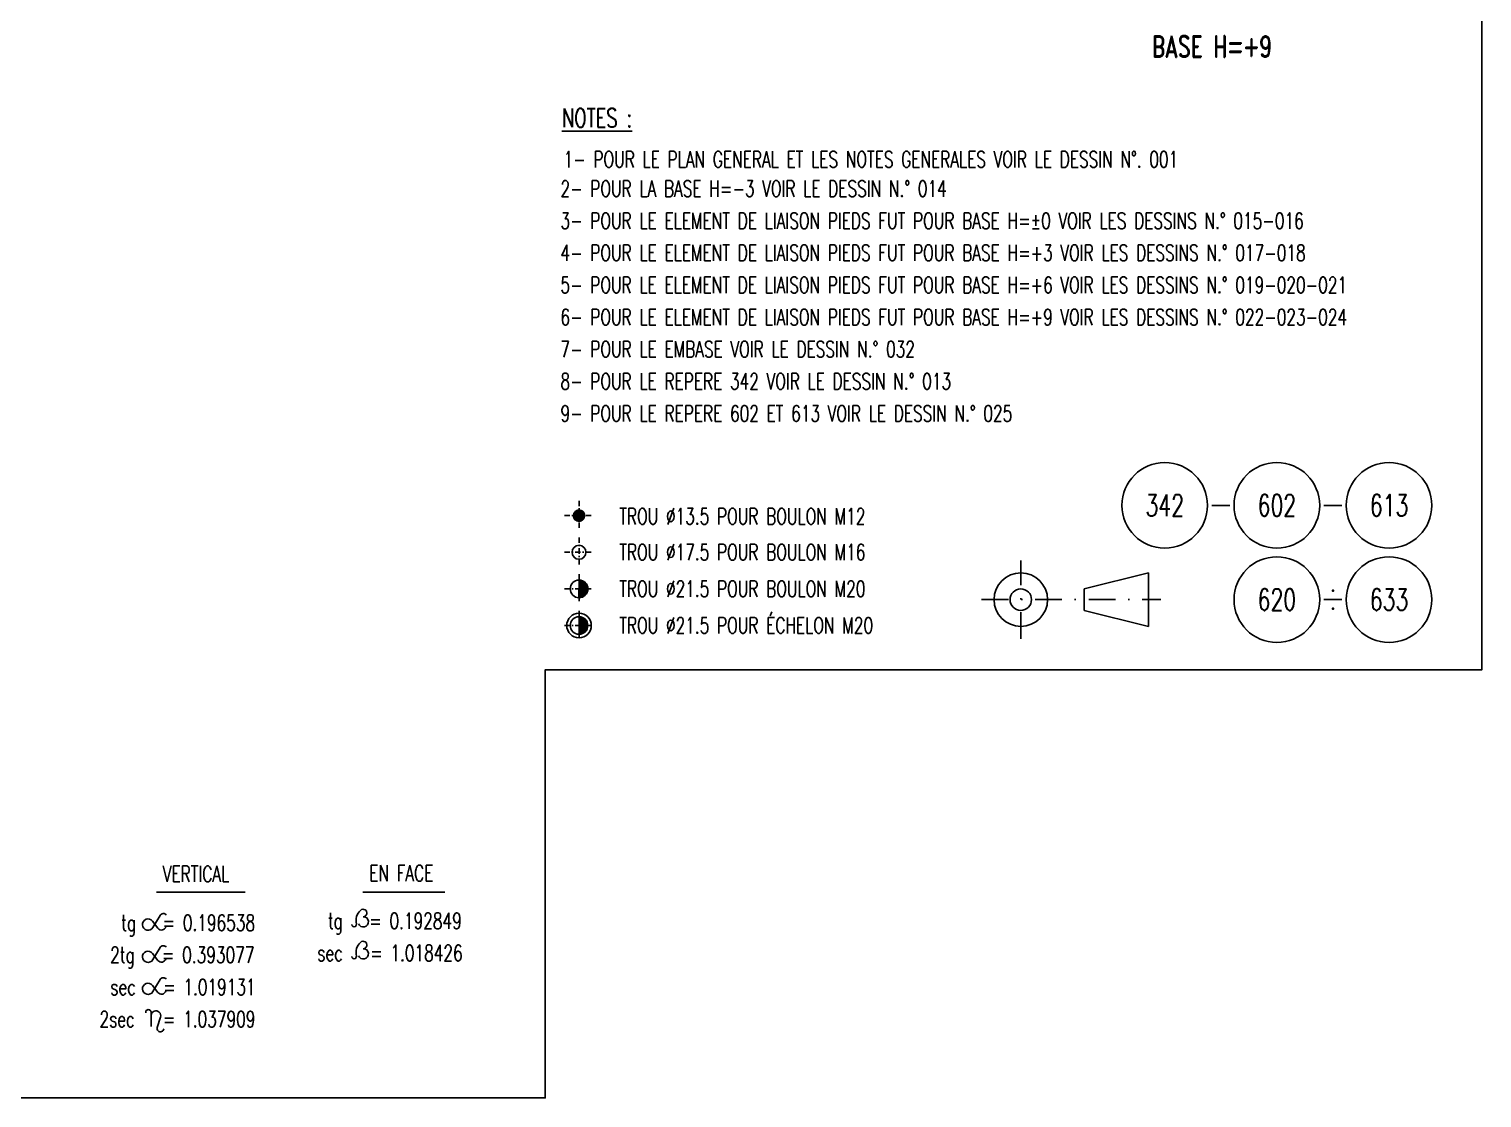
# Model space of a CAD drawing. Extents: x 610737 to 626957, y -3756 to 7724.
# Drawn here: x 621528 to 626957, y -3756 to 239 of the extents above; entities that cross this region are included whole.
import ezdxf
from ezdxf.enums import TextEntityAlignment as Align

# ---------------------------------------------------------------- set-up
doc = ezdxf.new("R2010")
doc.units = 0
doc.header["$LTSCALE"] = 200
doc.header["$MEASUREMENT"] = 0
doc.linetypes.add('DASHDOT', pattern=[1, 0.5, -0.25, 0, -0.25])
doc.layers.get('0').update_dxf_attribs({"linetype": 'CONTINUOUS'})
for name, color, linetype in [('BOLLINI_1', 7, 'CONTINUOUS'), ('LINEA-MEDIA', 7, 'CONTINUOUS'), ('LM', 7, 'CONTINUOUS'), ('LS', 7, 'CONTINUOUS'), ('MZ', 6, 'DASHDOT'), ('NOTATION', 2, 'CONTINUOUS')]:
    doc.layers.add(name, color=color, linetype=linetype)
doc.styles.add('RD', font='ROMAND8.SHX', dxfattribs={"width": 0.7})
doc.styles.add('RQL', font='ROMANS8.SHX', dxfattribs={"width": 0.7})
doc.styles.add('RS', font='ROMANS8.shx', dxfattribs={"width": 0.7})

# ---------------------------------------------------------------- blocks, each defined once
blk = doc.blocks.new('xxx')
blk.add_circle((0, 0), 8)
at = {"color": 3, "style": 'RQL', "width": 0.7}
blk.add_attdef('POS', text='', height=4, dxfattribs=at).set_placement((0, 0), align=Align.MIDDLE)
at = {"color": 3, "style": 'RQL', "width": 0.7, "flags": 1}
blk.add_attdef('POS1', (-0.39, -5.42), '', height=2, dxfattribs=at)
at = {"style": 'RQL', "width": 0.7, "flags": 1}
blk.add_attdef('TIPO', (-0.39, -8.66), '', height=2, dxfattribs=at)
blk = doc.blocks.new('12')
at = {"color": 0}
for p, q in [((-1, 0.06), (-0.06, 1)), ((-1, 0.01), (-0.01, 1)), ((-1, -0.03), (0.03, 1)), ((-1, -0.07), (0.07, 1)), ((0.09, -1), (-1, 0.09)), ((0.05, -1), (-1, 0.05)), ((0, -1), (-1, 0)), ((-0.99, 0.16), (-0.16, 0.99)), ((-0.99, 0.11), (-0.11, 0.99)), ((-0.99, -0.11), (0.11, 0.99)), ((-0.99, -0.15), (0.15, 0.99)), ((0.17, -0.99), (-0.99, 0.17)), ((0.13, -0.99), (-0.99, 0.13)), ((-0.98, 0.22), (-0.22, 0.98)), ((-0.98, -0.19), (0.19, 0.98)), ((0.21, -0.98), (-0.98, 0.21)), ((-0.97, -0.23), (0.23, 0.97)), ((0.24, -0.97), (-0.97, 0.24)), ((-0.96, 0.28), (-0.28, 0.96)), ((-0.96, -0.27), (0.27, 0.96)), ((0.28, -0.96), (-0.96, 0.28)), ((-0.95, -0.3), (0.3, 0.95)), ((0.31, -0.95), (-0.95, 0.31)), ((-0.94, 0.34), (-0.34, 0.94)), ((-0.94, -0.33), (0.33, 0.94)), ((0.35, -0.94), (-0.94, 0.35)), ((-0.93, -0.37), (0.37, 0.93)), ((0.38, -0.93), (-0.93, 0.38)), ((-0.92, -0.4), (0.4, 0.92)), ((-0.91, 0.42), (-0.42, 0.91)), ((0.41, -0.91), (-0.91, 0.41)), ((-0.9, -0.43), (0.43, 0.9)), ((0.44, -0.9), (-0.9, 0.44)), ((-0.89, -0.46), (0.46, 0.89)), ((0.47, -0.88), (-0.88, 0.47)), ((-0.87, -0.49), (0.49, 0.87)), ((0.5, -0.87), (-0.87, 0.5)), ((-0.86, 0.52), (-0.52, 0.86)), ((-0.86, -0.52), (0.52, 0.86)), ((0.53, -0.85), (-0.85, 0.53)), ((-0.84, -0.54), (0.54, 0.84)), ((0.55, -0.83), (-0.83, 0.55)), ((-0.82, -0.57), (0.57, 0.82)), ((0.58, -0.81), (-0.81, 0.58)), ((-0.8, -0.6), (0.6, 0.8)), ((0.61, -0.79), (-0.79, 0.61)), ((-0.78, -0.62), (0.62, 0.78)), ((0.63, -0.78), (-0.78, 0.63)), ((-0.76, -0.65), (0.65, 0.76)), ((0.66, -0.75), (-0.75, 0.66)), ((-0.74, -0.67), (0.67, 0.74)), ((0.68, -0.73), (-0.73, 0.68)), ((-0.72, -0.69), (0.69, 0.72)), ((0.7, -0.71), (-0.71, 0.7)), ((-0.7, -0.72), (0.72, 0.7)), ((0.73, -0.69), (-0.69, 0.73)), ((0.75, -0.67), (-0.67, 0.75)), ((-0.67, -0.74), (0.74, 0.67)), ((-0.65, -0.76), (0.76, 0.65)), ((0.77, -0.64), (-0.64, 0.77)), ((-0.63, -0.78), (0.78, 0.63)), ((0.79, -0.62), (-0.62, 0.79)), ((-0.6, -0.8), (0.8, 0.6)), ((0.81, -0.59), (-0.59, 0.81)), ((-0.57, -0.82), (0.82, 0.57)), ((0.83, -0.56), (-0.56, 0.83)), ((-0.55, -0.84), (0.84, 0.55)), ((0.84, -0.54), (-0.54, 0.84)), ((-0.52, -0.85), (0.85, 0.52)), ((0.86, -0.51), (-0.51, 0.86)), ((-0.49, -0.87), (0.87, 0.49)), ((0.88, -0.48), (-0.48, 0.88)), ((-0.46, -0.89), (0.89, 0.46)), ((0.89, -0.45), (-0.45, 0.89)), ((-0.43, -0.9), (0.9, 0.43)), ((0.91, -0.42), (-0.42, 0.91)), ((-0.4, -0.92), (0.92, 0.4)), ((0.92, -0.39), (-0.39, 0.92)), ((-0.37, -0.93), (0.93, 0.37)), ((0.93, -0.36), (-0.36, 0.93)), ((-0.34, -0.94), (0.94, 0.34)), ((0.95, -0.33), (-0.33, 0.95)), ((-0.3, -0.95), (0.95, 0.3)), ((0.96, -0.29), (-0.29, 0.96)), ((-0.27, -0.96), (0.96, 0.27)), ((0.97, -0.26), (-0.26, 0.97)), ((-0.23, -0.97), (0.97, 0.23)), ((0.98, -0.22), (-0.22, 0.98)), ((-0.2, -0.98), (0.98, 0.2)), ((0.98, -0.18), (-0.18, 0.98)), ((-0.16, -0.99), (0.99, 0.16)), ((0.99, -0.14), (-0.14, 0.99)), ((-0.12, -0.99), (0.99, 0.12)), ((0.99, -0.1), (-0.1, 0.99)), ((-0.08, -1), (1, 0.08)), ((1, -0.06), (-0.06, 1)), ((-0.04, -1), (1, 0.04)), ((1, -0.02), (-0.02, 1)), ((1, 0.02), (0.02, 1)), ((1, 0.07), (0.07, 1)), ((0.99, 0.12), (0.12, 0.99)), ((0.98, 0.17), (0.17, 0.98)), ((0.97, 0.23), (0.23, 0.97)), ((0.96, 0.29), (0.29, 0.96)), ((0.93, 0.36), (0.36, 0.93)), ((0.9, 0.44), (0.44, 0.9)), ((0.84, 0.55), (0.55, 0.84)), ((-0.04, -1), (-1, -0.04)), ((-0.09, -1), (-1, -0.09)), ((-0.14, -0.99), (-0.99, -0.14)), ((-0.2, -0.98), (-0.98, -0.2)), ((-0.25, -0.97), (-0.97, -0.25)), ((-0.32, -0.95), (-0.95, -0.32)), ((-0.39, -0.92), (-0.92, -0.39)), ((-0.48, -0.88), (-0.88, -0.48)), ((-0.6, -0.8), (-0.8, -0.6)), ((0.01, -1), (1, -0.01)), ((0.05, -1), (1, -0.05)), ((0.1, -0.99), (0.99, -0.1)), ((0.15, -0.99), (0.99, -0.15)), ((0.21, -0.98), (0.98, -0.21)), ((0.27, -0.96), (0.96, -0.27)), ((0.33, -0.94), (0.94, -0.33)), ((0.41, -0.91), (0.91, -0.41)), ((0.5, -0.87), (0.87, -0.5)), ((0.66, -0.75), (0.75, -0.66))]:
    blk.add_line(p, q, dxfattribs=at)
blk.add_circle((0, 0), 1)
blk = doc.blocks.new('16')
blk.add_circle((0, 0), 1)
blk = doc.blocks.new('20')
at = {"color": 0}
for p, q in [((0, 0.98), (0.02, 1)), ((0, 0.94), (0.06, 1)), ((1, -0.01), (0, 0.99)), ((0, 0.89), (0.1, 0.99)), ((0, 0.85), (0.14, 0.99)), ((0, 0.8), (0.18, 0.98)), ((0, 0.76), (0.22, 0.98)), ((0, 0.71), (0.25, 0.97)), ((0, 0.67), (0.29, 0.96)), ((1, -0.05), (0, 0.95)), ((0, 0.62), (0.32, 0.95)), ((0, 0.58), (0.36, 0.93)), ((0, 0.53), (0.39, 0.92)), ((0, 0.49), (0.42, 0.91)), ((1, -0.09), (0, 0.9)), ((0, 0.44), (0.45, 0.89)), ((0, 0.4), (0.48, 0.88)), ((0.99, -0.13), (0, 0.86)), ((0, 0.35), (0.51, 0.86)), ((0, 0.31), (0.54, 0.84)), ((0, 0.26), (0.56, 0.83)), ((0.99, -0.17), (0, 0.81)), ((0, 0.22), (0.59, 0.81)), ((0, 0.17), (0.61, 0.79)), ((0.98, -0.21), (0, 0.77)), ((0, 0.13), (0.64, 0.77)), ((0, 0.08), (0.66, 0.75)), ((0, 0.04), (0.69, 0.73)), ((0.97, -0.25), (0, 0.72)), ((0, -0.01), (0.71, 0.7)), ((0.96, -0.28), (0, 0.68)), ((0, -0.05), (0.73, 0.68)), ((0, -0.1), (0.75, 0.66)), ((0.95, -0.32), (0, 0.63)), ((0, -0.14), (0.77, 0.63)), ((0, -0.19), (0.79, 0.61)), ((0.94, -0.35), (0, 0.59)), ((0, -0.23), (0.81, 0.58)), ((0, -0.28), (0.83, 0.56)), ((0.92, -0.38), (0, 0.54)), ((0, -0.32), (0.85, 0.53)), ((0.91, -0.41), (0, 0.5)), ((0, -0.36), (0.87, 0.5)), ((0, -0.41), (0.88, 0.47)), ((0.9, -0.44), (0, 0.45)), ((0, -0.45), (0.9, 0.44)), ((0.88, -0.47), (0, 0.41)), ((0, -0.5), (0.91, 0.41)), ((0, -0.54), (0.92, 0.38)), ((0.87, -0.5), (0, 0.36)), ((0, -0.59), (0.94, 0.35)), ((0.85, -0.53), (0, 0.32)), ((0, -0.63), (0.95, 0.31)), ((0, -0.68), (0.96, 0.28)), ((0.83, -0.56), (0, 0.27)), ((0, -0.72), (0.97, 0.25)), ((0.81, -0.58), (0, 0.23)), ((0, -0.77), (0.98, 0.21)), ((0.79, -0.61), (0, 0.18)), ((0, -0.81), (0.99, 0.17)), ((0.77, -0.63), (0, 0.14)), ((0, -0.86), (0.99, 0.13)), ((0.75, -0.66), (0, 0.09)), ((0, -0.9), (1, 0.09)), ((0.73, -0.68), (0, 0.05)), ((0, -0.95), (1, 0.05)), ((0.71, -0.7), (0, 0.01)), ((0, -0.99), (1, 0.01)), ((1, 0.04), (0.04, 1)), ((1, 0.09), (0.09, 1)), ((0.99, 0.14), (0.14, 0.99)), ((0.98, 0.19), (0.19, 0.98)), ((0.97, 0.25), (0.25, 0.97)), ((0.95, 0.31), (0.31, 0.95)), ((0.92, 0.38), (0.38, 0.92)), ((0.88, 0.47), (0.47, 0.88)), ((0.81, 0.59), (0.59, 0.81)), ((0.69, -0.73), (0, -0.04)), ((0.66, -0.75), (0, -0.08)), ((0.64, -0.77), (0, -0.13)), ((0.61, -0.79), (0, -0.17)), ((0.59, -0.81), (0, -0.22)), ((0.56, -0.83), (0, -0.26)), ((0.54, -0.84), (0, -0.31)), ((0.51, -0.86), (0, -0.35)), ((0.48, -0.88), (0, -0.4)), ((0.45, -0.89), (0, -0.44)), ((0.42, -0.91), (0, -0.49)), ((0.39, -0.92), (0, -0.53)), ((0.36, -0.93), (0, -0.58)), ((0.32, -0.95), (0, -0.62)), ((0.29, -0.96), (0, -0.67)), ((0.25, -0.97), (0, -0.71)), ((0.22, -0.98), (0, -0.76)), ((0.18, -0.98), (0, -0.8)), ((0.14, -0.99), (0, -0.85)), ((0.1, -0.99), (0, -0.89)), ((0.04, -1), (1, -0.04)), ((0.09, -1), (1, -0.09)), ((0.14, -0.99), (0.99, -0.14)), ((0.19, -0.98), (0.98, -0.19)), ((0.25, -0.97), (0.97, -0.25)), ((0.31, -0.95), (0.95, -0.31)), ((0.38, -0.92), (0.92, -0.38)), ((0.47, -0.88), (0.88, -0.47)), ((0.59, -0.81), (0.81, -0.59))]:
    blk.add_line(p, q, dxfattribs=at)
blk.add_line((0, 1), (0, -1))
blk.add_circle((0, 0), 1)

msp = doc.modelspace()

# ---------------------------------------------------------------- linework, layer by layer
at = {"color": 0}
for p, q in [((625470.685, -1853.475), (625711.122, -1793.475)), ((625711.122, -1793.475), (625711.122, -1993.475)), ((625470.685, -1853.475), (625470.685, -1933.475)), ((625711.122, -1993.475), (625470.685, -1933.475))]:
    msp.add_line(p, q, dxfattribs=at)
for radius in [100, 40]:
    msp.add_circle((625233.413, -1893.475), radius, dxfattribs=at)
at = {"layer": 'LINEA-MEDIA'}
for p, q in [((622003.397, -2986.508), (622334.917, -2986.508)), ((622774.775, -2986.508), (623081.737, -2986.508)), ((621990.386, -3118.528), (622017.05, -3073.499)), ((621989.066, -3095.122), (622008.92, -3121.384)), ((621990.386, -3238.701), (622017.05, -3193.672)), ((621989.066, -3215.294), (622008.92, -3241.557)), ((621989.066, -3334.966), (622008.92, -3361.228)), ((621990.386, -3358.372), (622017.05, -3313.343)), ((621983.515, -3436.369), (621983.515, -3488.859)), ((622018.712, -3453.638), (622006.647, -3492.387))]:
    msp.add_line(p, q, dxfattribs=at)
for centre, radius, start, end in [((621972.283, -3107.809), 21.038, 37.08899, 329.368163), ((622029.221, -3080.706), 14.145, 36.935571, 149.368163), ((622801.399, -3093.202), 51.996, 132.141042, 193.778634), ((622776.316, -3097.582), 19.358, 200.722607, 90), ((622776.316, -3064.397), 13.827, 270, 135.157666), ((622022.417, -3111.181), 16.92, 217.08899, 345.851113), ((622742.12, -3107.172), 8.921, 179.906205, 10.244605), ((622029.221, -3200.879), 14.145, 36.935571, 149.368163), ((622801.399, -3212.79), 51.996, 132.141042, 193.778634), ((622776.316, -3217.17), 19.358, 200.722607, 90), ((622776.316, -3183.985), 13.827, 270, 135.157666), ((621972.283, -3227.981), 21.038, 37.08899, 329.368163), ((622022.417, -3231.353), 16.92, 217.08899, 345.851113), ((622742.12, -3226.76), 8.921, 179.906205, 10.244605), ((622029.221, -3320.55), 14.145, 36.935571, 149.368163), ((621972.283, -3347.653), 21.038, 37.08899, 329.368163), ((622022.417, -3351.025), 16.92, 217.08899, 345.851113), ((621973.441, -3435.629), 10.074, 355.786368, 189.399767), ((622001.427, -3448.256), 18.103, 342.70498, 171.681716), ((622018.407, -3496.049), 12.317, 162.70498, 355.007087)]:
    msp.add_arc(centre, radius, start, end, dxfattribs=at)
at = {"layer": 'LS', "color": 0}
for p, q in [((626014.34, -1541.083), (625947.005, -1541.083)), ((626433.466, -1541.083), (626366.131, -1541.083)), ((626433.466, -1893.475), (626366.131, -1893.475))]:
    msp.add_line(p, q, dxfattribs=at)
at = {"layer": 'LS', "color": 8}
msp.add_lwpolyline([(610736.515, 7724.403), (610736.515, -3755.597), (623456.515, -3755.597), (623456.515, -2155.597), (626956.515, -2155.597), (626956.515, 7724.403), (610736.515, 7724.403)], close=True, dxfattribs=at)
at = {"layer": 'LS', "color": 0, "const_width": 4.5}
for points in [[(626397.049, -1859.808, 1), (626402.549, -1859.808, 1)], [(626397.049, -1927.143, 1), (626402.549, -1927.143, 1)]]:
    msp.add_lwpolyline(points, format="xyb", close=True, dxfattribs=at)
at = {"layer": 'LS', "color": 0}
msp.add_circle((623582.674, -1990.117), 45.935, dxfattribs=at)
at = {"layer": 'MZ', "ltscale": 0.2}
for p, q in [((623582.674, -1524.778), (623582.674, -1634.496)), ((623527.815, -1579.637), (623637.533, -1579.637)), ((623582.674, -1661.605), (623582.674, -1771.323)), ((623582.674, -1661.605), (623582.674, -1771.323)), ((623527.815, -1716.464), (623637.533, -1716.464)), ((623527.815, -1716.464), (623637.533, -1716.464)), ((623582.674, -1798.431), (623582.674, -1908.149)), ((623527.815, -1853.29), (623637.533, -1853.29)), ((623527.815, -1853.29), (623637.533, -1853.29)), ((623582.674, -1935.258), (623582.674, -2044.976)), ((623527.815, -1990.117), (623637.533, -1990.117))]:
    msp.add_line(p, q, dxfattribs=at)
at = {"layer": 'MZ'}
for p, q in [((625233.413, -2040.082), (625233.413, -1746.868)), ((625086.806, -1893.475), (625756.316, -1893.475))]:
    msp.add_line(p, q, dxfattribs=at)

# ---------------------------------------------------------------- block references
at = {"layer": 'BOLLINI_1', "xscale": 19.9979999999973, "yscale": 19.9979999999973, "zscale": 19.9979999999973}
for p, values in [((625771.11, -1541.083), {'POS': '342'}), ((626190.236, -1541.083), {'POS': '602'}), ((626609.362, -1541.083), {'POS': '613'}), ((626190.236, -1893.475), {'POS': '620'}), ((626609.362, -1893.475), {'POS': '633'})]:
    msp.add_blockref('xxx', p, dxfattribs=at).add_auto_attribs(values)
at = {"layer": 'LM'}
for name, p, xscale, yscale, zscale, rotation in [('12', (623582.674, -1579.637), 20.79999999948258, 20.79999999948258, 20.79999999948258, 344.7569620653314), ('16', (623582.674, -1716.464), 26.00000000013639, 26.00000000013639, 26.00000000013639, 280.755082505952), ('20', (623582.674, -1853.29), 33, 33, 33, 358.474256613)]:
    msp.add_blockref(name, p, dxfattribs=dict(at, xscale=xscale, yscale=yscale, zscale=zscale, rotation=rotation))
at = {"layer": 'LM', "xscale": 32.90000000037241, "yscale": 32.90000000037241, "zscale": 32.90000000037241}
msp.add_blockref('20', (623582.674, -1990.117), dxfattribs=at)

# ---------------------------------------------------------------- texts
at = {"layer": 'LINEA-MEDIA', "style": 'RS', "width": 0.7}
for s, p in [('VERTICAL', (622027.456, -2948.506)), ('EN FACE', (622799.033, -2945.675)), ('tg   = 0.196538', (621872.068, -3131.142)), ('tg   = 0.192849', (622644.369, -3123.899)), ('2tg   = 0.393077', (621830.596, -3251.144)), ('sec   = 1.018426', (622604.542, -3243.901)), ('sec   = 1.019131', (621831.037, -3371.145)), ('2sec   = 1.037909', (621790.973, -3491.147))]:
    msp.add_text(s, height=60.0007, dxfattribs=at).set_placement(p)
at = {"layer": 'LM', "color": 0, "style": 'RS', "width": 0.7}
msp.add_text('1- POUR LE PLAN GENERAL ET LES NOTES GENERALES VOIR LE DESSIN N%%D. 001', height=60, dxfattribs=at).set_placement((623524.808, -278.173))
at = {"layer": 'LM', "style": 'RS', "width": 0.7}
for s, p in [('2- POUR LA BASE H=-3 VOIR LE DESSIN N.° 014', (623513.196, -387.663)), ('3- POUR LE ELEMENT DE LIAISON PIEDS FUT POUR BASE H=%%P0 VOIR LES DESSINS N.° 015-016', (623513.196, -507.663)), ('4- POUR LE ELEMENT DE LIAISON PIEDS FUT POUR BASE H=+3 VOIR LES DESSINS N.° 017-018', (623513.196, -627.663)), ('5- POUR LE ELEMENT DE LIAISON PIEDS FUT POUR BASE H=+6 VOIR LES DESSINS N.° 019-020-021', (623513.196, -747.663)), ('6- POUR LE ELEMENT DE LIAISON PIEDS FUT POUR BASE H=+9 VOIR LES DESSINS N.° 022-023-024', (623513.196, -867.663)), ('7- POUR LE EMBASE VOIR LE DESSIN N.° 032', (623513.196, -987.663)), ('8- POUR LE REPERE 342 VOIR LE DESSIN N.° 013', (623513.196, -1107.663)), ('9- POUR LE REPERE 602 ET 613 VOIR LE DESSIN N.° 025', (623513.196, -1227.663))]:
    msp.add_text(s, height=60, dxfattribs=at).set_placement(p)
at = {"layer": 'LM', "linetype": 'ByBlock', "style": 'RS', "width": 0.7}
for s, p in [('TROU %%C13.5 POUR BOULON M12', (623732.953, -1612.198)), ('TROU %%C17.5 POUR BOULON M16', (623732.992, -1745.98)), ('TROU %%C21.5 POUR BOULON M20', (623732.992, -1882.807)), ('TROU %%C21.5 POUR ÉCHELON M20', (623732.966, -2019.633))]:
    msp.add_text(s, height=60, dxfattribs=at).set_placement(p)
at = {"layer": 'LS', "color": 3, "insert": (625948.383, 173.442), "char_height": 80, "attachment_point": 5, "style": 'RD'}
msp.add_mtext('BASE H=+9', dxfattribs=at)
at = {"layer": 'NOTATION', "color": 0, "style": 'RS', "width": 0.7}
msp.add_text('%%uNOTES :', height=70, dxfattribs=at).set_placement((623518.652, -128.371))

doc.saveas('drawing.dxf')
